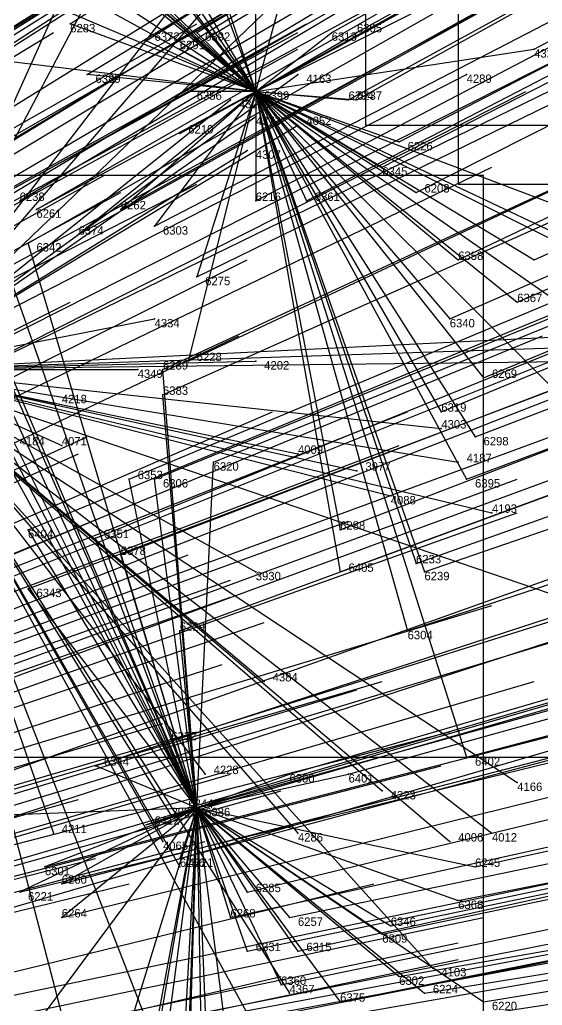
# Model space of a CAD drawing. Extents: x -0.5 to 0.59, y -0.5 to 0.59.
# Drawn here: x 0.273 to 0.335, y 0.0586 to 0.1755 of the extents above; entities that cross this region are included whole.
import ezdxf

# ---------------------------------------------------------------- set-up
doc = ezdxf.new("R2010")
doc.units = 0
for name, color, linetype in [('Clients', 3, 'CONTINUOUS'), ('Facilities', 3, 'CONTINUOUS'), ('Facilities_lines', 3, 'CONTINUOUS'), ('Min_max_boxes', 1, 'CONTINUOUS'), ('Normals', 1, 'CONTINUOUS'), ('Source_points', 5, 'CONTINUOUS'), ('Text', 3, 'CONTINUOUS')]:
    doc.layers.add(name, color=color, linetype=linetype)

msp = doc.modelspace()

# ---------------------------------------------------------------- linework, layer by layer
at = {"layer": 'Clients', "color": 5}
for p in [(0.279, 0.175, -0.822), (0.294, 0.174, -0.854), (0.31, 0.174, -0.888), (0.313, 0.174, -0.895), (0.288, 0.173, -0.841), (0.292, 0.172, -0.848), (0.334, 0.172, -0.939), (0.281, 0.169, -0.819), (0.306, 0.169, -1.25), (0.326, 0.169, -1.25), (0.293, 0.167, -0.844), (0.298, 0.166, -1.25), (0.312, 0.166, -0.883), (0.313, 0.166, -0.885), (0.301, 0.164, -1.25), (0.306, 0.163, -1.25), (0.292, 0.162, -0.836), (0.318, 0.161, -0.891), (0.3, 0.16, -1.25), (0.316, 0.158, -0.882), (0.32, 0.155, -0.889), (0.301, 0.154, -0.845), (0.307, 0.154, -0.86), (0.275, 0.153, -0.786), (0.285, 0.153, -0.808), (0.289, 0.151, -0.816), (0.28, 0.15, -0.794), (0.274, 0.149, -0.78), (0.325, 0.147, -0.892), (0.334, 0.147, -0.913), (0.294, 0.145, -0.82), (0.332, 0.142, -0.902), (0.289, 0.14, -1.25), (0.324, 0.14, -0.881), (0.293, 0.135, -0.808), (0.301, 0.135, -1.25), (0.287, 0.134, -1.25), (0.29, 0.134, -0.798), (0.328, 0.133, -0.885), (0.29, 0.131, -0.796), (0.277, 0.13, -1.25), (0.323, 0.129, -0.869), (0.323, 0.127, -1.25), (0.327, 0.126, -0.876), (0.278, 0.125, -1.25), (0.306, 0.124, -1.25), (0.296, 0.123, -0.8), (0.325, 0.123, -1.25), (0.313, 0.122, -1.25), (0.286, 0.121, -0.778), (0.289, 0.121, -0.783), (0.326, 0.121, -0.869), (0.317, 0.119, -1.25), (0.329, 0.117, -1.25), (0.274, 0.115, -0.742), (0.311, 0.115, -0.828), (0.282, 0.114, -0.761), (0.285, 0.112, -0.765), (0.301, 0.11, -1.25), (0.311, 0.11, -0.826), (0.32, 0.111, -0.846), (0.321, 0.11, -0.847), (0.274, 0.108, -0.736), (0.292, 0.103, -0.774), (0.319, 0.103, -0.838), (0.302, 0.097, -1.25), (0.291, 0.09, -0.762), (0.326, 0.088, -0.844), (0.282, 0.087, -0.739), (0.295, 0.086, -1.25), (0.305, 0.086, -0.792), (0.312, 0.086, -0.809), (0.332, 0.085, -1.25), (0.316, 0.084, -1.25), (0.293, 0.082, -0.761), (0.291, 0.081, -1.25), (0.288, 0.08, -0.748), (0.277, 0.079, -1.25), (0.306, 0.079, -1.25), (0.329, 0.079, -1.25), (0.29, 0.078, -1.25), (0.324, 0.078, -1.25), (0.276, 0.075, -0.714), (0.292, 0.076, -0.754), (0.292, 0.075, -1.25), (0.327, 0.075, -0.838), (0.278, 0.073, -0.718), (0.3, 0.072, -0.772), (0.325, 0.071, -0.831), (0.278, 0.069, -0.715), (0.298, 0.069, -0.764), (0.305, 0.069, -0.782), (0.317, 0.068, -0.81), (0.316, 0.067, -0.806), (0.3, 0.065, -0.769), (0.306, 0.065, -0.783), (0.318, 0.062, -0.809), (0.322, 0.063, -1.25), (0.304, 0.061, -0.775), (0.305, 0.06, -1.25), (0.321, 0.06, -0.816), (0.311, 0.059, -0.791), (0.328, 0.059, -0.833)]:
    msp.add_point(p, dxfattribs=at)
at = {"layer": 'Facilities', "color": 3}
for p in [(0.301, 0.167, -0.86), (0.294, 0.082, -0.763)]:
    msp.add_point(p, dxfattribs=at)
at = {"layer": 'Facilities_lines', "color": 3}
for p, q in [((0.301, 0.167, -0.86), (0.265, 0.212, -0.848)), ((0.301, 0.167, -0.86), (0.277, 0.202, -0.857)), ((0.301, 0.167, -0.86), (0.29, 0.2, -0.88)), ((0.301, 0.167, -0.86), (0.289, 0.199, -0.877)), ((0.301, 0.167, -0.86), (0.268, 0.197, -0.831)), ((0.301, 0.167, -0.86), (0.283, 0.197, -0.862)), ((0.301, 0.167, -0.86), (0.301, 0.197, -0.899)), ((0.258, 0.134, -1.25), (0.286, 0.196, -1.25)), ((0.301, 0.167, -0.86), (0.266, 0.196, -0.826)), ((0.301, 0.167, -0.86), (0.271, 0.193, -0.833)), ((0.301, 0.167, -0.86), (0.281, 0.193, -0.852)), ((0.258, 0.134, -1.25), (0.288, 0.191, -1.25)), ((0.301, 0.167, -0.86), (0.292, 0.191, -0.872)), ((0.258, 0.134, -1.25), (0.301, 0.19, -1.25)), ((0.301, 0.167, -0.86), (0.277, 0.188, -0.837)), ((0.301, 0.167, -0.86), (0.281, 0.186, -0.842)), ((0.258, 0.134, -1.25), (0.311, 0.185, -1.25)), ((0.301, 0.167, -0.86), (0.275, 0.184, -0.826)), ((0.301, 0.167, -0.86), (0.268, 0.181, -0.808)), ((0.258, 0.134, -1.25), (0.296, 0.178, -1.25)), ((0.301, 0.167, -0.86), (0.281, 0.178, -0.831)), ((0.301, 0.167, -0.86), (0.323, 0.178, -0.923)), ((0.301, 0.167, -0.86), (0.304, 0.178, -0.88)), ((0.301, 0.167, -0.86), (0.298, 0.176, -0.866)), ((0.301, 0.167, -0.86), (0.279, 0.175, -0.822)), ((0.301, 0.167, -0.86), (0.294, 0.174, -0.854)), ((0.301, 0.167, -0.86), (0.313, 0.174, -0.895)), ((0.301, 0.167, -0.86), (0.31, 0.174, -0.888)), ((0.301, 0.167, -0.86), (0.288, 0.173, -0.841)), ((0.301, 0.167, -0.86), (0.292, 0.172, -0.848)), ((0.301, 0.167, -0.86), (0.334, 0.172, -0.939)), ((0.301, 0.167, -0.86), (0.268, 0.171, -0.793)), ((0.258, 0.134, -1.25), (0.306, 0.169, -1.25)), ((0.258, 0.134, -1.25), (0.326, 0.169, -1.25)), ((0.301, 0.167, -0.86), (0.281, 0.169, -0.819)), ((0.301, 0.167, -0.86), (0.275, 0.153, -0.786)), ((0.301, 0.167, -0.86), (0.28, 0.15, -0.794)), ((0.301, 0.167, -0.86), (0.285, 0.153, -0.808)), ((0.301, 0.167, -0.86), (0.289, 0.151, -0.816)), ((0.301, 0.167, -0.86), (0.292, 0.162, -0.836)), ((0.301, 0.167, -0.86), (0.293, 0.135, -0.808)), ((0.301, 0.167, -0.86), (0.293, 0.167, -0.844)), ((0.301, 0.167, -0.86), (0.294, 0.145, -0.82)), ((0.301, 0.167, -0.86), (0.347, 0.144, -0.94)), ((0.301, 0.167, -0.86), (0.344, 0.137, -0.926)), ((0.301, 0.167, -0.86), (0.341, 0.127, -0.909)), ((0.301, 0.167, -0.86), (0.301, 0.154, -0.845)), ((0.301, 0.167, -0.86), (0.321, 0.11, -0.847)), ((0.301, 0.167, -0.86), (0.32, 0.111, -0.846)), ((0.301, 0.167, -0.86), (0.311, 0.115, -0.828)), ((0.301, 0.167, -0.86), (0.319, 0.103, -0.838)), ((0.301, 0.167, -0.86), (0.312, 0.166, -0.883)), ((0.301, 0.167, -0.86), (0.32, 0.155, -0.889)), ((0.301, 0.167, -0.86), (0.318, 0.161, -0.891)), ((0.301, 0.167, -0.86), (0.313, 0.166, -0.885)), ((0.301, 0.167, -0.86), (0.338, 0.153, -0.927)), ((0.301, 0.167, -0.86), (0.316, 0.158, -0.882)), ((0.301, 0.167, -0.86), (0.327, 0.126, -0.876)), ((0.301, 0.167, -0.86), (0.323, 0.129, -0.869)), ((0.301, 0.167, -0.86), (0.339, 0.149, -0.924)), ((0.301, 0.167, -0.86), (0.328, 0.133, -0.885)), ((0.301, 0.167, -0.86), (0.324, 0.14, -0.881)), ((0.301, 0.167, -0.86), (0.325, 0.147, -0.892)), ((0.301, 0.167, -0.86), (0.334, 0.147, -0.913)), ((0.301, 0.167, -0.86), (0.332, 0.142, -0.902)), ((0.301, 0.167, -0.86), (0.326, 0.121, -0.869)), ((0.301, 0.167, -0.86), (0.307, 0.154, -0.86)), ((0.301, 0.167, -0.86), (0.326, 0.088, -0.844)), ((0.301, 0.167, -0.86), (0.311, 0.11, -0.826)), ((0.258, 0.134, -1.25), (0.298, 0.166, -1.25)), ((0.258, 0.134, -1.25), (0.301, 0.164, -1.25)), ((0.258, 0.134, -1.25), (0.306, 0.163, -1.25)), ((0.258, 0.134, -1.25), (0.3, 0.16, -1.25)), ((0.294, 0.082, -0.763), (0.259, 0.157, -0.758)), ((0.294, 0.082, -0.763), (0.262, 0.155, -0.761)), ((0.294, 0.082, -0.763), (0.269, 0.153, -0.774)), ((0.294, 0.082, -0.763), (0.258, 0.151, -0.748)), ((0.294, 0.082, -0.763), (0.264, 0.152, -0.762)), ((0.294, 0.082, -0.763), (0.274, 0.149, -0.78)), ((0.294, 0.082, -0.763), (0.264, 0.142, -0.749)), ((0.258, 0.134, -1.25), (0.289, 0.14, -1.25)), ((0.258, 0.134, -1.25), (0.339, 0.138, -1.25)), ((0.258, 0.134, -1.25), (0.35, 0.137, -1.25)), ((0.258, 0.134, -1.25), (0.301, 0.135, -1.25)), ((0.258, 0.134, -1.25), (0.342, 0.135, -1.25)), ((0.258, 0.134, -1.25), (0.301, 0.11, -1.25)), ((0.258, 0.134, -1.25), (0.291, 0.081, -1.25)), ((0.258, 0.134, -1.25), (0.313, 0.122, -1.25)), ((0.258, 0.134, -1.25), (0.306, 0.124, -1.25)), ((0.258, 0.134, -1.25), (0.29, 0.078, -1.25)), ((0.258, 0.134, -1.25), (0.278, 0.125, -1.25)), ((0.258, 0.134, -1.25), (0.317, 0.119, -1.25)), ((0.258, 0.134, -1.25), (0.277, 0.079, -1.25)), ((0.258, 0.134, -1.25), (0.277, 0.13, -1.25)), ((0.258, 0.134, -1.25), (0.292, 0.075, -1.25)), ((0.258, 0.134, -1.25), (0.316, 0.084, -1.25)), ((0.258, 0.134, -1.25), (0.302, 0.054, -1.25)), ((0.258, 0.134, -1.25), (0.324, 0.078, -1.25)), ((0.258, 0.134, -1.25), (0.322, 0.063, -1.25)), ((0.258, 0.134, -1.25), (0.293, 0.044, -1.25)), ((0.258, 0.134, -1.25), (0.329, 0.079, -1.25)), ((0.258, 0.134, -1.25), (0.343, 0.105, -1.25)), ((0.258, 0.134, -1.25), (0.332, 0.085, -1.25)), ((0.258, 0.134, -1.25), (0.325, 0.123, -1.25)), ((0.258, 0.134, -1.25), (0.329, 0.117, -1.25)), ((0.258, 0.134, -1.25), (0.295, 0.086, -1.25)), ((0.258, 0.134, -1.25), (0.306, 0.079, -1.25)), ((0.258, 0.134, -1.25), (0.323, 0.127, -1.25)), ((0.258, 0.134, -1.25), (0.287, 0.134, -1.25)), ((0.258, 0.134, -1.25), (0.305, 0.06, -1.25)), ((0.258, 0.134, -1.25), (0.302, 0.097, -1.25)), ((0.258, 0.134, -1.25), (0.281, 0.046, -1.25)), ((0.294, 0.082, -0.763), (0.29, 0.134, -0.798)), ((0.294, 0.082, -0.763), (0.266, 0.133, -0.742)), ((0.294, 0.082, -0.763), (0.29, 0.131, -0.796)), ((0.294, 0.082, -0.763), (0.296, 0.123, -0.8)), ((0.294, 0.082, -0.763), (0.286, 0.121, -0.778)), ((0.294, 0.082, -0.763), (0.289, 0.121, -0.783)), ((0.294, 0.082, -0.763), (0.274, 0.115, -0.742)), ((0.294, 0.082, -0.763), (0.282, 0.114, -0.761)), ((0.294, 0.082, -0.763), (0.285, 0.112, -0.765)), ((0.294, 0.082, -0.763), (0.274, 0.108, -0.736)), ((0.294, 0.082, -0.763), (0.292, 0.103, -0.774)), ((0.294, 0.082, -0.763), (0.291, 0.09, -0.762)), ((0.294, 0.082, -0.763), (0.282, 0.087, -0.739)), ((0.294, 0.082, -0.763), (0.305, 0.086, -0.792)), ((0.294, 0.082, -0.763), (0.312, 0.086, -0.809)), ((0.294, 0.082, -0.763), (0.268, 0.081, -0.699)), ((0.294, 0.082, -0.763), (0.271, 0.051, -0.69)), ((0.294, 0.082, -0.763), (0.273, 0.072, -0.706)), ((0.294, 0.082, -0.763), (0.276, 0.075, -0.714)), ((0.294, 0.082, -0.763), (0.278, 0.073, -0.718)), ((0.294, 0.082, -0.763), (0.278, 0.069, -0.715)), ((0.294, 0.082, -0.763), (0.283, 0.018, -0.708)), ((0.294, 0.082, -0.763), (0.286, 0.056, -0.729)), ((0.294, 0.082, -0.763), (0.288, 0.08, -0.748)), ((0.294, 0.082, -0.763), (0.289, 0.055, -0.737)), ((0.294, 0.082, -0.763), (0.289, 0.044, -0.731)), ((0.294, 0.082, -0.763), (0.292, 0.026, -0.733)), ((0.294, 0.082, -0.763), (0.292, 0.076, -0.754)), ((0.294, 0.082, -0.763), (0.292, 0.045, -0.74)), ((0.294, 0.082, -0.763), (0.293, 0.082, -0.761)), ((0.294, 0.082, -0.763), (0.293, 0.049, -0.744)), ((0.294, 0.082, -0.763), (0.328, 0.059, -0.833)), ((0.294, 0.082, -0.763), (0.321, 0.06, -0.816)), ((0.294, 0.082, -0.763), (0.298, 0.051, -0.755)), ((0.294, 0.082, -0.763), (0.327, 0.075, -0.838)), ((0.294, 0.082, -0.763), (0.298, 0.069, -0.764)), ((0.294, 0.082, -0.763), (0.3, 0.072, -0.772)), ((0.294, 0.082, -0.763), (0.295, 0.027, -0.742)), ((0.294, 0.082, -0.763), (0.318, 0.062, -0.809)), ((0.294, 0.082, -0.763), (0.316, 0.067, -0.806)), ((0.294, 0.082, -0.763), (0.296, 0.033, -0.746)), ((0.294, 0.082, -0.763), (0.306, 0.065, -0.783)), ((0.294, 0.082, -0.763), (0.3, 0.065, -0.769)), ((0.294, 0.082, -0.763), (0.317, 0.068, -0.81)), ((0.294, 0.082, -0.763), (0.305, 0.069, -0.782)), ((0.294, 0.082, -0.763), (0.325, 0.071, -0.831)), ((0.294, 0.082, -0.763), (0.311, 0.059, -0.791)), ((0.294, 0.082, -0.763), (0.304, 0.061, -0.775))]:
    msp.add_line(p, q, dxfattribs=at)
at = {"layer": 'Min_max_boxes', "color": 1}
for p, q in [((0.314, 0.238, -1.25), (0.314, 0.163, -1.25)), ((0.314, 0.238, -1.25), (0.314, 0.163, -1.25)), ((0.325, 0.235, -1.092), (0.325, 0.156, -1.092)), ((0.325, 0.235, -0.949), (0.325, 0.156, -0.949)), ((0.314, 0.163, -1.25), (0.449, 0.163, -1.25)), ((0.314, 0.163, -1.25), (0.449, 0.163, -1.25)), ((0.314, 0.163, -1.25), (0.314, 0.163, -1.25)), ((0.328, 0.157, -0.838), (0.258, 0.157, -0.838)), ((0.328, 0.157, -0.69), (0.258, 0.157, -0.69)), ((0.328, 0.018, -0.838), (0.328, 0.157, -0.838)), ((0.328, 0.018, -0.69), (0.328, 0.157, -0.69)), ((0.328, 0.157, -0.838), (0.328, 0.157, -0.69)), ((0.325, 0.156, -1.092), (0.376, 0.156, -1.092)), ((0.325, 0.156, -0.949), (0.376, 0.156, -0.949)), ((0.325, 0.156, -1.092), (0.325, 0.156, -0.949)), ((0.265, 0.088, -0.94), (0.347, 0.088, -0.94)), ((0.265, 0.088, -0.786), (0.347, 0.088, -0.786))]:
    msp.add_line(p, q, dxfattribs=at)
at = {"layer": 'Normals', "color": 1}
for p, q in [((0.279, 0.175, -0.822), (0.356, 0.225, -0.784)), ((0.288, 0.173, -0.841), (0.367, 0.223, -0.804)), ((0.267, 0.171, -0.793), (0.346, 0.221, -0.756)), ((0.292, 0.172, -0.848), (0.371, 0.221, -0.811)), ((0.294, 0.174, -0.854), (0.374, 0.222, -0.818)), ((0.268, 0.171, -0.793), (0.346, 0.22, -0.756)), ((0.31, 0.174, -0.888), (0.391, 0.219, -0.851)), ((0.313, 0.174, -0.895), (0.394, 0.219, -0.858)), ((0.281, 0.169, -0.819), (0.36, 0.217, -0.782)), ((0.334, 0.172, -0.939), (0.416, 0.216, -0.902)), ((0.293, 0.167, -0.844), (0.374, 0.213, -0.806)), ((0.301, 0.167, -0.86), (0.382, 0.212, -0.824)), ((0.312, 0.166, -0.883), (0.394, 0.211, -0.847)), ((0.313, 0.166, -0.885), (0.394, 0.211, -0.849)), ((0.253, 0.16, -0.749), (0.331, 0.21, -0.711)), ((0.248, 0.157, -0.733), (0.325, 0.207, -0.695)), ((0.292, 0.162, -0.836), (0.374, 0.207, -0.799)), ((0.259, 0.157, -0.758), (0.338, 0.206, -0.72)), ((0.318, 0.161, -0.891), (0.401, 0.204, -0.854)), ((0.262, 0.155, -0.761), (0.341, 0.203, -0.723)), ((0.269, 0.153, -0.774), (0.349, 0.201, -0.736)), ((0.273, 0.154, -0.783), (0.352, 0.201, -0.745)), ((0.316, 0.158, -0.882), (0.398, 0.2, -0.845)), ((0.258, 0.151, -0.748), (0.338, 0.199, -0.71)), ((0.264, 0.152, -0.762), (0.344, 0.199, -0.723)), ((0.275, 0.153, -0.786), (0.355, 0.199, -0.748)), ((0.285, 0.153, -0.808), (0.366, 0.198, -0.771)), ((0.301, 0.154, -0.845), (0.383, 0.197, -0.808)), ((0.307, 0.154, -0.86), (0.39, 0.197, -0.823)), ((0.32, 0.155, -0.889), (0.403, 0.197, -0.852)), ((0.274, 0.149, -0.78), (0.355, 0.195, -0.743)), ((0.28, 0.15, -0.794), (0.361, 0.195, -0.757)), ((0.289, 0.151, -0.816), (0.372, 0.194, -0.779)), ((0.217, 0.14, -0.644), (0.295, 0.189, -0.607)), ((0.215, 0.139, -0.641), (0.294, 0.188, -0.604)), ((0.238, 0.142, -0.693), (0.318, 0.188, -0.655)), ((0.264, 0.142, -0.749), (0.345, 0.186, -0.711)), ((0.294, 0.145, -0.82), (0.378, 0.186, -0.783)), ((0.325, 0.147, -0.892), (0.409, 0.187, -0.854)), ((0.334, 0.147, -0.913), (0.419, 0.185, -0.876)), ((0.23, 0.136, -0.668), (0.31, 0.184, -0.632)), ((0.241, 0.137, -0.692), (0.322, 0.181, -0.654)), ((0.332, 0.142, -0.902), (0.417, 0.179, -0.864)), ((0.324, 0.14, -0.881), (0.408, 0.177, -0.843)), ((0.213, 0.129, -0.623), (0.294, 0.175, -0.586)), ((0.226, 0.13, -0.65), (0.307, 0.175, -0.613)), ((0.262, 0.133, -0.735), (0.345, 0.175, -0.697)), ((0.293, 0.135, -0.808), (0.378, 0.175, -0.771)), ((0.198, 0.126, -0.588), (0.277, 0.174, -0.549)), ((0.224, 0.129, -0.647), (0.306, 0.174, -0.61)), ((0.221, 0.127, -0.637), (0.302, 0.172, -0.6)), ((0.224, 0.127, -0.644), (0.306, 0.172, -0.607)), ((0.266, 0.133, -0.742), (0.348, 0.173, -0.704)), ((0.29, 0.134, -0.798), (0.374, 0.173, -0.762)), ((0.29, 0.131, -0.796), (0.375, 0.169, -0.759)), ((0.306, 0.169, -1.25), (0.306, 0.169, -1.15)), ((0.326, 0.169, -1.25), (0.326, 0.169, -1.15)), ((0.328, 0.133, -0.885), (0.414, 0.169, -0.848)), ((0.25, 0.125, -0.699), (0.333, 0.167, -0.662)), ((0.298, 0.166, -1.25), (0.298, 0.166, -1.15)), ((0.301, 0.164, -1.25), (0.301, 0.164, -1.15)), ((0.323, 0.129, -0.869), (0.408, 0.164, -0.831)), ((0.306, 0.163, -1.25), (0.306, 0.163, -1.15)), ((0.3, 0.16, -1.25), (0.3, 0.16, -1.15)), ((0.246, 0.118, -0.682), (0.329, 0.158, -0.644)), ((0.296, 0.123, -0.8), (0.382, 0.158, -0.763)), ((0.327, 0.126, -0.876), (0.413, 0.159, -0.838)), ((0.202, 0.112, -0.578), (0.283, 0.157, -0.54)), ((0.286, 0.121, -0.778), (0.372, 0.157, -0.741)), ((0.212, 0.114, -0.601), (0.294, 0.156, -0.564)), ((0.289, 0.121, -0.783), (0.375, 0.156, -0.746)), ((0.204, 0.111, -0.58), (0.285, 0.155, -0.542)), ((0.326, 0.121, -0.869), (0.412, 0.153, -0.831)), ((0.274, 0.115, -0.742), (0.359, 0.15, -0.704)), ((0.282, 0.114, -0.761), (0.368, 0.149, -0.723)), ((0.311, 0.115, -0.828), (0.397, 0.148, -0.791)), ((0.216, 0.105, -0.602), (0.3, 0.147, -0.565)), ((0.285, 0.112, -0.765), (0.371, 0.145, -0.728)), ((0.195, 0.1, -0.549), (0.279, 0.142, -0.513)), ((0.311, 0.11, -0.826), (0.398, 0.142, -0.788)), ((0.32, 0.111, -0.846), (0.407, 0.142, -0.809)), ((0.274, 0.108, -0.736), (0.361, 0.141, -0.7)), ((0.289, 0.14, -1.25), (0.289, 0.14, -1.15)), ((0.321, 0.11, -0.847), (0.408, 0.14, -0.81)), ((0.215, 0.098, -0.591), (0.299, 0.138, -0.554)), ((0.25, 0.103, -0.676), (0.335, 0.138, -0.638)), ((0.263, 0.102, -0.706), (0.35, 0.136, -0.669)), ((0.251, 0.101, -0.675), (0.336, 0.135, -0.637)), ((0.292, 0.103, -0.774), (0.379, 0.135, -0.737)), ((0.301, 0.135, -1.25), (0.301, 0.135, -1.15)), ((0.287, 0.134, -1.25), (0.287, 0.134, -1.15)), ((0.319, 0.103, -0.838), (0.407, 0.132, -0.801)), ((0.277, 0.13, -1.25), (0.277, 0.13, -1.15)), ((0.217, 0.092, -0.59), (0.303, 0.129, -0.554)), ((0.233, 0.095, -0.63), (0.319, 0.129, -0.592)), ((0.257, 0.097, -0.686), (0.344, 0.129, -0.648)), ((0.323, 0.127, -1.25), (0.323, 0.127, -1.15)), ((0.197, 0.088, -0.539), (0.281, 0.126, -0.502)), ((0.195, 0.086, -0.533), (0.28, 0.124, -0.496)), ((0.231, 0.092, -0.622), (0.318, 0.125, -0.585)), ((0.26, 0.093, -0.689), (0.347, 0.125, -0.652)), ((0.278, 0.125, -1.25), (0.278, 0.125, -1.15)), ((0.306, 0.124, -1.25), (0.306, 0.124, -1.15)), ((0.325, 0.123, -1.25), (0.325, 0.123, -1.15)), ((0.313, 0.122, -1.25), (0.313, 0.122, -1.15)), ((0.245, 0.089, -0.652), (0.332, 0.121, -0.615)), ((0.317, 0.119, -1.25), (0.317, 0.119, -1.15)), ((0.198, 0.081, -0.535), (0.284, 0.117, -0.498)), ((0.245, 0.086, -0.648), (0.332, 0.117, -0.61)), ((0.291, 0.09, -0.762), (0.38, 0.118, -0.725)), ((0.329, 0.117, -1.25), (0.329, 0.117, -1.15)), ((0.224, 0.084, -0.598), (0.312, 0.116, -0.562)), ((0.282, 0.087, -0.739), (0.371, 0.116, -0.702)), ((0.206, 0.079, -0.552), (0.293, 0.112, -0.515)), ((0.305, 0.086, -0.792), (0.394, 0.112, -0.755)), ((0.326, 0.088, -0.844), (0.416, 0.112, -0.808)), ((0.254, 0.08, -0.667), (0.341, 0.111, -0.628)), ((0.301, 0.11, -1.25), (0.301, 0.11, -1.15)), ((0.312, 0.086, -0.809), (0.402, 0.111, -0.772)), ((0.21, 0.078, -0.561), (0.298, 0.109, -0.525)), ((0.268, 0.081, -0.699), (0.357, 0.108, -0.662)), ((0.293, 0.082, -0.761), (0.382, 0.108, -0.724)), ((0.21, 0.076, -0.559), (0.298, 0.107, -0.522)), ((0.294, 0.082, -0.763), (0.384, 0.107, -0.726)), ((0.24, 0.079, -0.632), (0.329, 0.106, -0.594)), ((0.288, 0.08, -0.748), (0.378, 0.106, -0.711)), ((0.257, 0.076, -0.671), (0.346, 0.105, -0.634)), ((0.214, 0.074, -0.567), (0.302, 0.104, -0.53)), ((0.292, 0.076, -0.754), (0.382, 0.1, -0.717)), ((0.208, 0.07, -0.55), (0.297, 0.099, -0.512)), ((0.263, 0.073, -0.682), (0.352, 0.099, -0.645)), ((0.276, 0.075, -0.714), (0.365, 0.098, -0.676)), ((0.224, 0.069, -0.586), (0.313, 0.096, -0.549)), ((0.227, 0.071, -0.594), (0.316, 0.097, -0.557)), ((0.245, 0.071, -0.639), (0.334, 0.097, -0.602)), ((0.278, 0.073, -0.718), (0.367, 0.096, -0.68)), ((0.302, 0.097, -1.25), (0.302, 0.097, -1.15)), ((0.327, 0.075, -0.838), (0.418, 0.095, -0.801)), ((0.273, 0.072, -0.706), (0.363, 0.094, -0.668)), ((0.3, 0.072, -0.772), (0.391, 0.094, -0.736)), ((0.202, 0.066, -0.531), (0.29, 0.092, -0.493)), ((0.205, 0.065, -0.537), (0.294, 0.091, -0.5)), ((0.235, 0.068, -0.611), (0.324, 0.091, -0.573)), ((0.278, 0.069, -0.715), (0.367, 0.091, -0.677)), ((0.251, 0.064, -0.648), (0.34, 0.09, -0.61)), ((0.298, 0.069, -0.764), (0.388, 0.089, -0.727)), ((0.325, 0.071, -0.831), (0.416, 0.089, -0.795)), ((0.305, 0.069, -0.782), (0.396, 0.088, -0.745)), ((0.234, 0.064, -0.606), (0.323, 0.087, -0.568)), ((0.317, 0.068, -0.81), (0.408, 0.087, -0.772)), ((0.209, 0.06, -0.545), (0.298, 0.086, -0.507)), ((0.295, 0.086, -1.25), (0.295, 0.086, -1.15)), ((0.316, 0.067, -0.806), (0.406, 0.086, -0.769)), ((0.306, 0.065, -0.783), (0.397, 0.085, -0.746)), ((0.332, 0.085, -1.25), (0.332, 0.085, -1.15)), ((0.215, 0.059, -0.557), (0.304, 0.084, -0.519)), ((0.3, 0.065, -0.769), (0.391, 0.084, -0.732)), ((0.316, 0.084, -1.25), (0.316, 0.084, -1.15)), ((0.191, 0.058, -0.498), (0.28, 0.083, -0.461)), ((0.291, 0.081, -1.25), (0.291, 0.081, -1.15)), ((0.304, 0.061, -0.775), (0.395, 0.08, -0.738)), ((0.277, 0.079, -1.25), (0.277, 0.079, -1.15)), ((0.306, 0.079, -1.25), (0.306, 0.079, -1.15)), ((0.329, 0.079, -1.25), (0.329, 0.079, -1.15)), ((0.205, 0.054, -0.531), (0.295, 0.078, -0.493)), ((0.29, 0.078, -1.25), (0.29, 0.078, -1.15)), ((0.318, 0.062, -0.809), (0.409, 0.078, -0.773)), ((0.324, 0.078, -1.25), (0.324, 0.078, -1.15)), ((0.311, 0.059, -0.791), (0.402, 0.077, -0.754)), ((0.192, 0.053, -0.498), (0.282, 0.076, -0.46)), ((0.259, 0.057, -0.663), (0.35, 0.076, -0.627)), ((0.292, 0.075, -1.25), (0.292, 0.075, -1.15)), ((0.321, 0.06, -0.816), (0.413, 0.075, -0.78)), ((0.286, 0.056, -0.729), (0.377, 0.074, -0.691)), ((0.328, 0.059, -0.833), (0.42, 0.074, -0.796)), ((0.197, 0.051, -0.507), (0.286, 0.073, -0.469)), ((0.225, 0.051, -0.577), (0.315, 0.073, -0.539)), ((0.289, 0.055, -0.737), (0.381, 0.072, -0.699)), ((0.237, 0.05, -0.606), (0.328, 0.069, -0.569)), ((0.271, 0.051, -0.69), (0.362, 0.069, -0.652)), ((0.318, 0.056, -0.808), (0.41, 0.07, -0.771)), ((0.234, 0.047, -0.598), (0.325, 0.066, -0.56)), ((0.252, 0.049, -0.641), (0.343, 0.066, -0.604)), ((0.234, 0.045, -0.596), (0.325, 0.064, -0.559)), ((0.214, 0.041, -0.545), (0.304, 0.062, -0.507)), ((0.246, 0.046, -0.626), (0.338, 0.062, -0.589)), ((0.322, 0.063, -1.25), (0.322, 0.063, -1.15)), ((0.305, 0.06, -1.25), (0.305, 0.06, -1.15))]:
    msp.add_line(p, q, dxfattribs=at)
at = {"layer": 'Source_points', "color": 5}
for p in [(0.279, 0.175, -0.822), (0.294, 0.174, -0.854), (0.31, 0.174, -0.888), (0.313, 0.174, -0.895), (0.288, 0.173, -0.841), (0.292, 0.172, -0.848), (0.334, 0.172, -0.939), (0.281, 0.169, -0.819), (0.306, 0.169, -1.25), (0.326, 0.169, -1.25), (0.293, 0.167, -0.844), (0.301, 0.167, -0.86), (0.298, 0.166, -1.25), (0.312, 0.166, -0.883), (0.313, 0.166, -0.885), (0.301, 0.164, -1.25), (0.306, 0.163, -1.25), (0.292, 0.162, -0.836), (0.318, 0.161, -0.891), (0.3, 0.16, -1.25), (0.316, 0.158, -0.882), (0.32, 0.155, -0.889), (0.301, 0.154, -0.845), (0.307, 0.154, -0.86), (0.275, 0.153, -0.786), (0.285, 0.153, -0.808), (0.289, 0.151, -0.816), (0.28, 0.15, -0.794), (0.274, 0.149, -0.78), (0.325, 0.147, -0.892), (0.334, 0.147, -0.913), (0.294, 0.145, -0.82), (0.332, 0.142, -0.902), (0.289, 0.14, -1.25), (0.324, 0.14, -0.881), (0.293, 0.135, -0.808), (0.301, 0.135, -1.25), (0.287, 0.134, -1.25), (0.29, 0.134, -0.798), (0.328, 0.133, -0.885), (0.29, 0.131, -0.796), (0.277, 0.13, -1.25), (0.323, 0.129, -0.869), (0.323, 0.127, -1.25), (0.327, 0.126, -0.876), (0.278, 0.125, -1.25), (0.306, 0.124, -1.25), (0.296, 0.123, -0.8), (0.325, 0.123, -1.25), (0.313, 0.122, -1.25), (0.286, 0.121, -0.778), (0.289, 0.121, -0.783), (0.326, 0.121, -0.869), (0.317, 0.119, -1.25), (0.329, 0.117, -1.25), (0.274, 0.115, -0.742), (0.311, 0.115, -0.828), (0.282, 0.114, -0.761), (0.285, 0.112, -0.765), (0.301, 0.11, -1.25), (0.311, 0.11, -0.826), (0.32, 0.111, -0.846), (0.321, 0.11, -0.847), (0.274, 0.108, -0.736), (0.292, 0.103, -0.774), (0.319, 0.103, -0.838), (0.302, 0.097, -1.25), (0.291, 0.09, -0.762), (0.326, 0.088, -0.844), (0.282, 0.087, -0.739), (0.295, 0.086, -1.25), (0.305, 0.086, -0.792), (0.312, 0.086, -0.809), (0.332, 0.085, -1.25), (0.316, 0.084, -1.25), (0.293, 0.082, -0.761), (0.294, 0.082, -0.763), (0.291, 0.081, -1.25), (0.288, 0.08, -0.748), (0.277, 0.079, -1.25), (0.306, 0.079, -1.25), (0.329, 0.079, -1.25), (0.29, 0.078, -1.25), (0.324, 0.078, -1.25), (0.276, 0.075, -0.714), (0.292, 0.076, -0.754), (0.292, 0.075, -1.25), (0.327, 0.075, -0.838), (0.278, 0.073, -0.718), (0.3, 0.072, -0.772), (0.325, 0.071, -0.831), (0.278, 0.069, -0.715), (0.298, 0.069, -0.764), (0.305, 0.069, -0.782), (0.317, 0.068, -0.81), (0.316, 0.067, -0.806), (0.3, 0.065, -0.769), (0.306, 0.065, -0.783), (0.318, 0.062, -0.809), (0.322, 0.063, -1.25), (0.304, 0.061, -0.775), (0.305, 0.06, -1.25), (0.321, 0.06, -0.816), (0.311, 0.059, -0.791), (0.328, 0.059, -0.833)]:
    msp.add_point(p, dxfattribs=at)

# ---------------------------------------------------------------- texts
at = {"layer": 'Text', "color": 3}
for s, p in [('6283', (0.279, 0.174, -0.822)), ('6305', (0.313, 0.174, -0.895)), ('6372', (0.289, 0.173, -0.841)), ('6392', (0.295, 0.173, -0.854)), ('6313', (0.31, 0.173, -0.888)), ('6291', (0.292, 0.172, -0.848)), ('4326', (0.334, 0.171, -0.939)), ('6389', (0.282, 0.168, -0.819)), ('4163', (0.307, 0.168, -1.25)), ('4289', (0.326, 0.168, -1.25)), ('6356', (0.294, 0.166, -0.844)), ('6399', (0.302, 0.166, -0.86)), ('6294', (0.312, 0.166, -0.883)), ('6237', (0.313, 0.166, -0.885)), ('4327', (0.299, 0.165, -1.25)), ('4373', (0.301, 0.163, -1.25)), ('4052', (0.307, 0.163, -1.25)), ('6210', (0.293, 0.162, -0.836)), ('6226', (0.319, 0.16, -0.891)), ('4307', (0.301, 0.159, -1.25)), ('6345', (0.316, 0.157, -0.882)), ('6208', (0.321, 0.155, -0.889)), ('6238', (0.273, 0.154, -0.783)), ('6216', (0.301, 0.154, -0.845)), ('6361', (0.308, 0.154, -0.86)), ('6262', (0.285, 0.153, -0.808)), ('6261', (0.275, 0.152, -0.786)), ('6374', (0.28, 0.15, -0.794)), ('6303', (0.29, 0.15, -0.816)), ('6342', (0.275, 0.148, -0.78)), ('6358', (0.325, 0.147, -0.892)), ('6275', (0.295, 0.144, -0.82)), ('6367', (0.332, 0.142, -0.902)), ('4334', (0.289, 0.139, -1.25)), ('6340', (0.324, 0.139, -0.881)), ('6228', (0.294, 0.135, -0.808)), ('6289', (0.29, 0.134, -0.798)), ('4202', (0.302, 0.134, -1.25)), ('4349', (0.287, 0.133, -1.25)), ('6269', (0.329, 0.133, -0.885)), ('4218', (0.278, 0.13, -1.25)), ('6383', (0.29, 0.131, -0.796)), ('6319', (0.323, 0.129, -0.869)), ('4303', (0.323, 0.127, -1.25)), ('4184', (0.273, 0.125, -1.25)), ('4071', (0.278, 0.125, -1.25)), ('6298', (0.328, 0.125, -0.876)), ('4009', (0.306, 0.124, -1.25)), ('4187', (0.326, 0.123, -1.25)), ('6320', (0.296, 0.122, -0.8)), ('3977', (0.314, 0.122, -1.25)), ('6353', (0.287, 0.121, -0.778)), ('6306', (0.29, 0.12, -0.783)), ('6395', (0.327, 0.12, -0.869)), ('4088', (0.317, 0.118, -1.25)), ('4193', (0.329, 0.117, -1.25)), ('6288', (0.311, 0.115, -0.828)), ('6404', (0.274, 0.114, -0.742)), ('6351', (0.283, 0.114, -0.761)), ('6378', (0.285, 0.112, -0.765)), ('6233', (0.32, 0.111, -0.846)), ('3930', (0.301, 0.109, -1.25)), ('6405', (0.312, 0.11, -0.826)), ('6239', (0.321, 0.109, -0.847)), ('6343', (0.275, 0.107, -0.736)), ('6229', (0.292, 0.103, -0.774)), ('6304', (0.319, 0.102, -0.838)), ('4384', (0.303, 0.097, -1.25)), ('6232', (0.291, 0.09, -0.762)), ('6344', (0.283, 0.087, -0.739)), ('6402', (0.327, 0.087, -0.844)), ('4228', (0.296, 0.086, -1.25)), ('6300', (0.305, 0.085, -0.792)), ('6401', (0.312, 0.085, -0.809)), ('4166', (0.332, 0.084, -1.25)), ('4223', (0.317, 0.083, -1.25)), ('3931', (0.291, 0.081, -1.25)), ('6244', (0.293, 0.082, -0.761)), ('6386', (0.295, 0.081, -0.763)), ('6412', (0.289, 0.08, -0.748)), ('4211', (0.278, 0.079, -1.25)), ('4286', (0.306, 0.078, -1.25)), ('4006', (0.325, 0.078, -1.25)), ('4012', (0.329, 0.078, -1.25)), ('4065', (0.29, 0.077, -1.25)), ('6256', (0.292, 0.075, -0.754)), ('4221', (0.293, 0.075, -1.25)), ('6245', (0.327, 0.075, -0.838)), ('6301', (0.276, 0.074, -0.714)), ('6260', (0.278, 0.073, -0.718)), ('6285', (0.301, 0.072, -0.772)), ('6221', (0.274, 0.071, -0.706)), ('6368', (0.325, 0.07, -0.831)), ('6264', (0.278, 0.069, -0.715)), ('6268', (0.298, 0.069, -0.764)), ('6257', (0.306, 0.068, -0.782)), ('6346', (0.317, 0.068, -0.81)), ('6309', (0.316, 0.066, -0.806)), ('6331', (0.301, 0.065, -0.769)), ('6315', (0.307, 0.065, -0.783)), ('6360', (0.304, 0.061, -0.775)), ('6302', (0.318, 0.061, -0.809)), ('4103', (0.323, 0.062, -1.25)), ('4367', (0.305, 0.06, -1.25)), ('6224', (0.322, 0.06, -0.816)), ('6375', (0.311, 0.059, -0.791)), ('6220', (0.329, 0.058, -0.833))]:
    msp.add_text(s, height=0.001, dxfattribs=at).set_placement(p)

doc.saveas('drawing.dxf')
